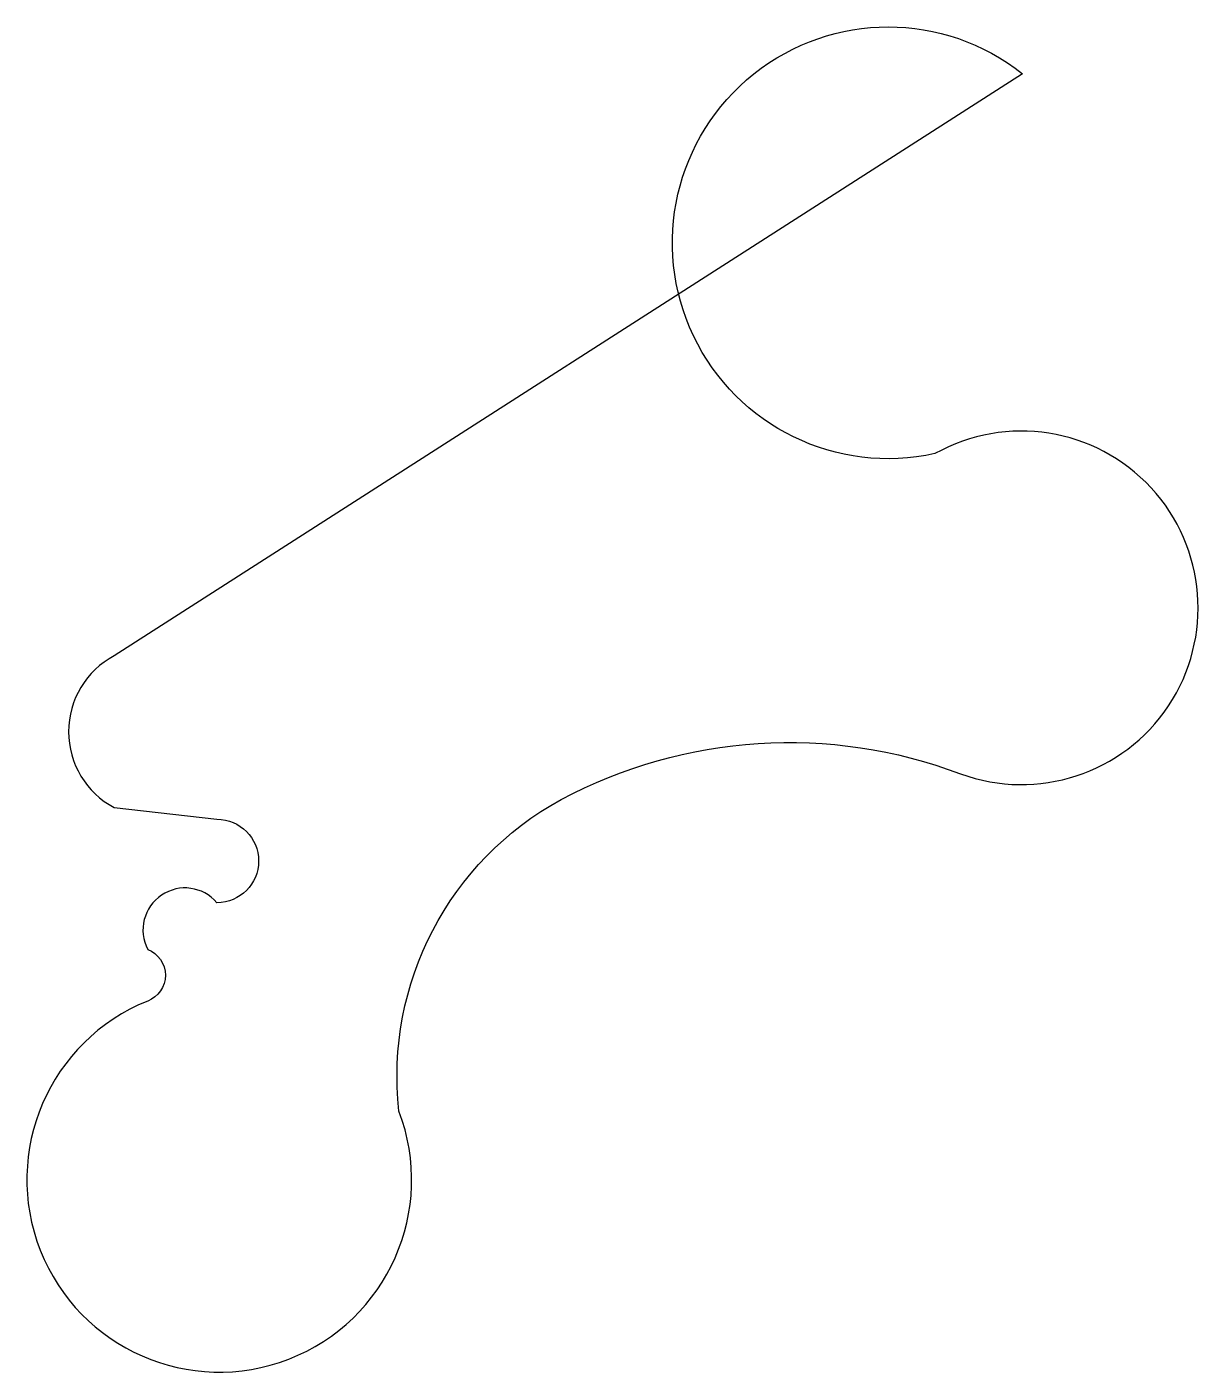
# Model space of a CAD drawing. Header units: millimetres. Extents: x 603176 to 1545562, y -236811 to 845312.
import ezdxf

# ---------------------------------------------------------------- set-up
doc = ezdxf.new("R2010")
doc.units = ezdxf.units.MM

msp = doc.modelspace()

# ---------------------------------------------------------------- linework, layer by layer
msp.add_lwpolyline([(673527, 339400, 0.60341032), (673527, 217295), (756114, 207902, -1), (756114, 140811, 0.8917276), (700384, 103241, -0.68222157), (700384, 61644, 2.38671696), (902549, -26803, -0.30421759), (1033141, 223873, -0.21603055), (1354468, 244476, 1.56051549), (1333848, 502020, -1.58406495), (1404299, 807638)], format="xyb", close=True)

doc.saveas('drawing.dxf')
